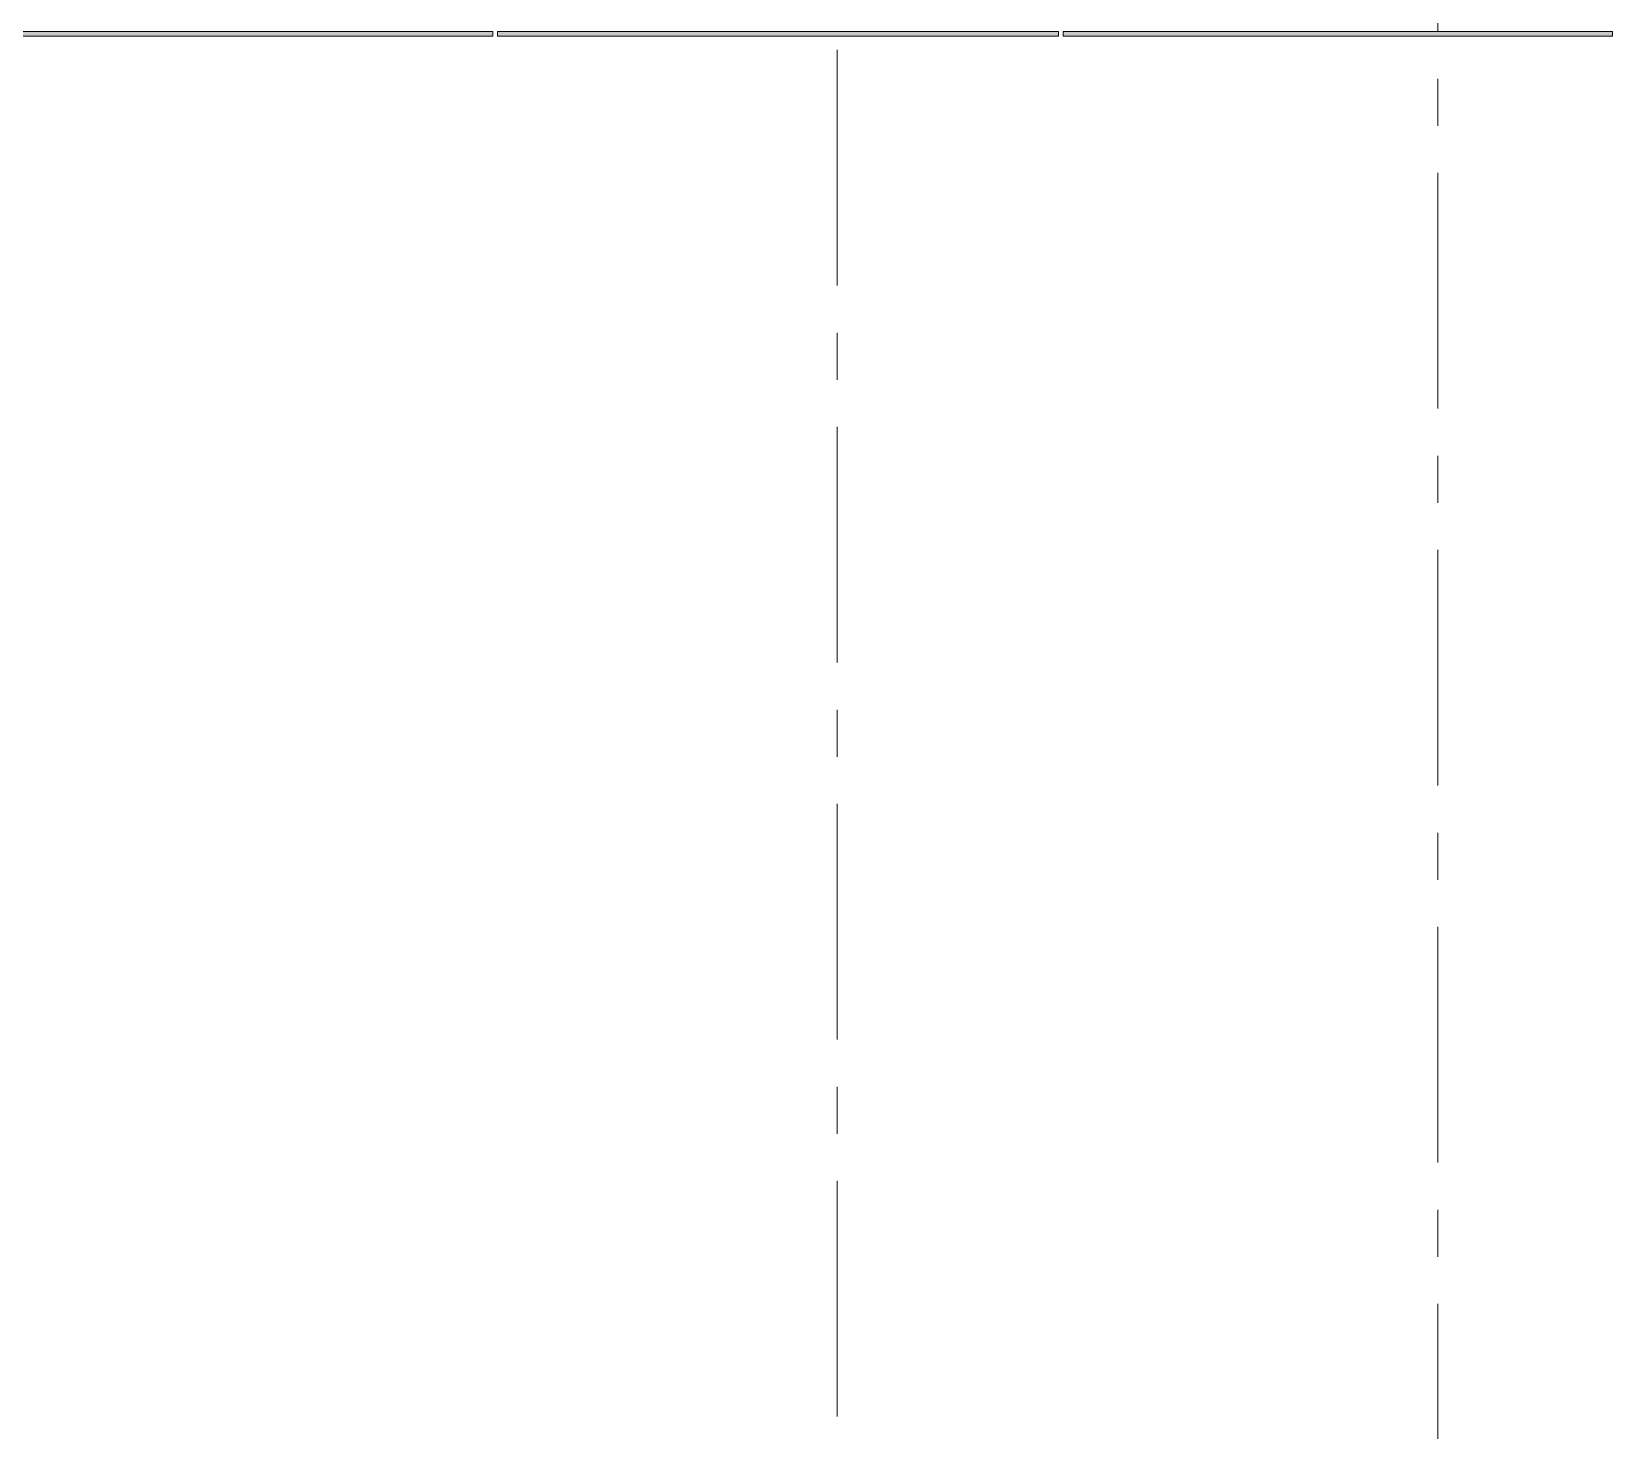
# Model space of a CAD drawing. Header units: inches. Extents: x -19 to 5698, y -728 to 92.
# Drawn here: x 233.336 to 236.69, y 4.082 to 7.05 of the extents above; entities that cross this region are included whole.
import ezdxf

# ---------------------------------------------------------------- set-up
doc = ezdxf.new("R2010")
doc.units = ezdxf.units.IN
doc.header["$MEASUREMENT"] = 0
doc.linetypes.add('Punto & Raya', pattern=[0.65, 0.5, -0.075, 0, -0.075])
for name, color, linetype in [('02 _ ARQ _ ALB _ Ejes Generales', 251, 'Continuous'), ('Acabado - Muros', 7, 'Continuous'), ('Marcador - Secciones', 7, 'Continuous')]:
    doc.layers.add(name, color=color, linetype=linetype)

msp = doc.modelspace()

# ---------------------------------------------------------------- hatches: boundary and pattern name
at = {"layer": 'Acabado - Muros', "linetype": 'Continuous', "lineweight": 9}
for points in [[(233.125, 7.04), (234.315, 7.04), (234.315, 7.05), (233.125, 7.05)], [(234.325, 7.04), (235.515, 7.04), (235.515, 7.05), (234.325, 7.05)], [(235.525, 7.04), (236.69, 7.04), (236.69, 7.05), (235.525, 7.05)]]:
    msp.add_hatch(color=250, dxfattribs=at).paths.add_polyline_path(points)

# ---------------------------------------------------------------- linework, layer by layer
at = {"layer": '02 _ ARQ _ ALB _ Ejes Generales', "color": 251, "linetype": 'Punto & Raya', "lineweight": 13, "true_color": 0x636466}
msp.add_line((236.32, 3.05), (236.32, 44.9), dxfattribs=at)
at = {"layer": 'Acabado - Muros', "color": 7, "linetype": 'Continuous', "lineweight": 13, "flags": 128}
for points in [[(233.125, 7.04), (233.125, 7.05), (234.315, 7.05), (234.315, 7.04)], [(234.325, 7.04), (234.325, 7.05), (235.515, 7.05), (235.515, 7.04)], [(235.525, 7.04), (235.525, 7.05), (236.69, 7.05), (236.69, 7.04)]]:
    msp.add_lwpolyline(points, close=True, dxfattribs=at)
at = {"layer": 'Marcador - Secciones', "color": 251, "linetype": 'Punto & Raya', "lineweight": 13, "true_color": 0x636466}
msp.add_line((235.0454, 46.2111), (235.0454, 0.9472), dxfattribs=at)

doc.saveas('drawing.dxf')
